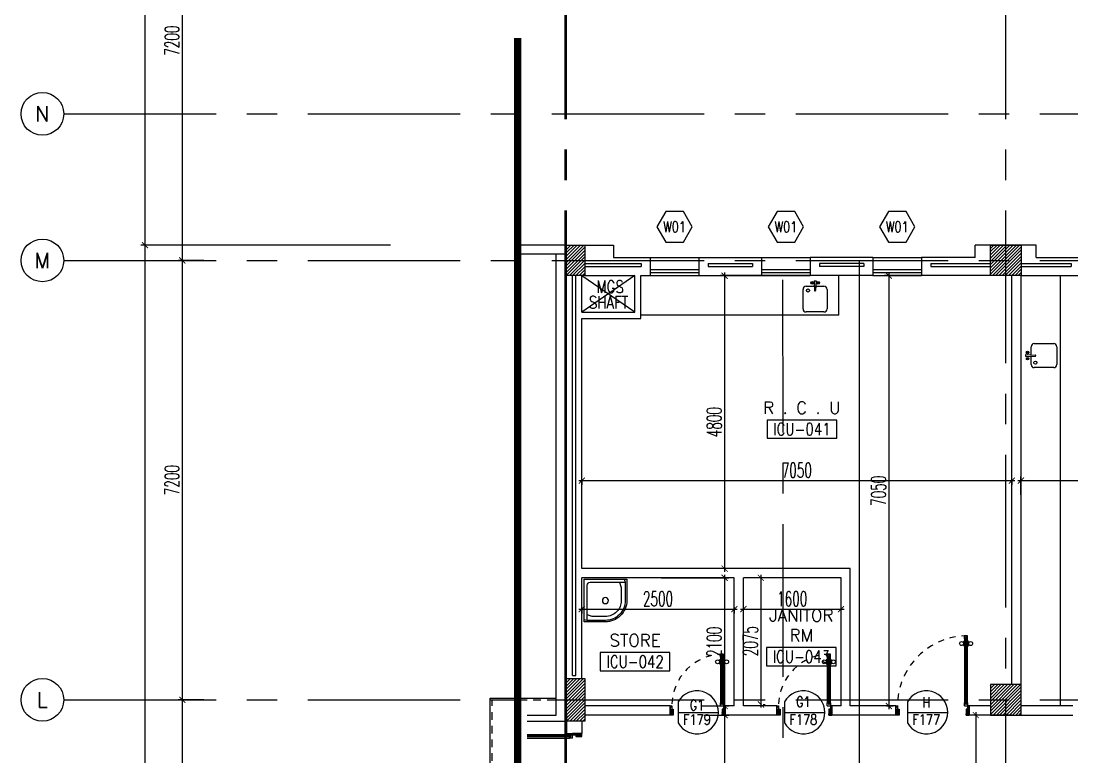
# Model space of a CAD drawing. Extents: x 276011.4 to 276105.3, y 57291.9 to 57371.4.
# Drawn here: x 276011.43 to 276028.66, y 57349.45 to 57361.5 of the extents above; entities that cross this region are included whole.
import ezdxf
from ezdxf.enums import TextEntityAlignment as Align

# ---------------------------------------------------------------- set-up
doc = ezdxf.new("R2010")
doc.units = 0
doc.header["$MEASUREMENT"] = 0
doc.header["$PDMODE"] = 34
for name, pattern in [('CENTER2', [1.125, 0.75, -0.125, 0.125, -0.125]), ('CENTERX2', [4, 2.5, -0.5, 0.5, -0.5]), ('HIDDEN', [0.375, 0.25, -0.125]), ('HIDDEN2', [0.1875, 0.125, -0.0625])]:
    doc.linetypes.add(name, pattern=pattern)
doc.layers.get('0').update_dxf_attribs({"linetype": 'CONTINUOUS'})
doc.layers.get('DEFPOINTS').update_dxf_attribs({"linetype": 'CONTINUOUS'})
for name, color, linetype in [('AX-CR', 2, 'CONTINUOUS'), ('AX-DIM', 4, 'CONTINUOUS'), ('AX-TXT', 2, 'CONTINUOUS'), ('AXES', 11, 'CENTERX2'), ('COL', 5, 'CONTINUOUS'), ('DIM', 4, 'CONTINUOUS'), ('DOOR', 7, 'CONTINUOUS'), ('DOOR-CR', 2, 'CONTINUOUS'), ('DOOR-NO', 3, 'CONTINUOUS'), ('Ele', 7, 'CONTINUOUS'), ('ELEV', 2, 'CONTINUOUS'), ('FIX', 3, 'CONTINUOUS'), ('HAT', 8, 'CONTINUOUS'), ('INSUL', 4, 'CONTINUOUS'), ('NON-MEDICAL', 5, 'CONTINUOUS'), ('RM-BOX', 4, 'CONTINUOUS'), ('RM-NAME', 2, 'CONTINUOUS'), ('RM-NO', 2, 'CONTINUOUS'), ('ROOF', 7, 'CONTINUOUS'), ('STR', 5, 'CONTINUOUS'), ('SUNI-FUR', 11, 'CONTINUOUS'), ('WALL', 2, 'CONTINUOUS'), ('WIN', 3, 'CONTINUOUS'), ('WIN-BOX', 4, 'CONTINUOUS'), ('WIN-NO', 5, 'CONTINUOUS')]:
    doc.layers.add(name, color=color, linetype=linetype)
doc.styles.add('ROMANS', font='ROMANS.shx', dxfattribs={"width": 0.6})
doc.dimstyles.new('STANDARD in', dxfattribs={"dimtxt": 0.24, "dimasz": 0.1, "dimexe": 0.07, "dimexo": 0.05, "dimgap": 0.05, "dimtad": 1, "dimdec": 0, "dimlfac": 1000, "dimzin": 0, "dimdsep": 46, "dimtxsty": 'ROMANS', "dimblk": 'ARCHTICK', "dimcen": 0.05, "dimdle": 0.05, "dimclrd": 4, "dimclre": 4, "dimclrt": 2, "dimadec": 0, "dimazin": 0, "dimtfac": 1, "dimtdec": 0, "dimtmove": 2, "dimatfit": 3, "dimfxl": 0, "dimtolj": 1, "dimtzin": 0, "dimarcsym": 0})

# ---------------------------------------------------------------- blocks, each defined once
blk = doc.blocks.new('_ARCHTICK')
at = {"color": 0, "linetype": 'ByBlock', "const_width": 0.15}
blk.add_lwpolyline([(-0.5, -0.5), (0.5, 0.5)], dxfattribs=at)
blk = doc.blocks.new('*D106')
at = {"layer": 'AX-DIM', "color": 4, "lineweight": -2, "ltscale": 0.3}
for p, q in [((276020.355, 57365.405), (276020.355, 57370.081)), ((276095.065, 57357.883), (276095.065, 57370.081)), ((276020.305, 57370.011), (276095.115, 57370.011))]:
    blk.add_line(p, q, dxfattribs=at)
at = {"layer": 'DEFPOINTS', "color": 0, "ltscale": 0.3}
for p in [(276095.065, 57370.011), (276020.355, 57365.355), (276095.065, 57357.833)]:
    blk.add_point(p, dxfattribs=at)
at = {"layer": 'AX-DIM', "color": 4, "lineweight": -2, "ltscale": 0.3, "xscale": 0.1, "yscale": 0.1, "zscale": 0.1, "rotation": 180}
blk.add_blockref('_ARCHTICK', (276020.355, 57370.011), dxfattribs=at)
at = {"layer": 'AX-DIM', "color": 4, "lineweight": -2, "ltscale": 0.3, "xscale": 0.1, "yscale": 0.1, "zscale": 0.1}
blk.add_blockref('_ARCHTICK', (276095.065, 57370.011), dxfattribs=at)
at = {"layer": 'AX-DIM', "color": 2, "ltscale": 0.3, "insert": (276057.71, 57370.181), "char_height": 0.24, "attachment_point": 5, "style": 'ROMANS'}
blk.add_mtext('\\A1;74710', dxfattribs=at)
blk = doc.blocks.new('AXL')
at = {"layer": 'AX-CR'}
blk.add_circle((-350, 0), 350, dxfattribs=at)
at = {"layer": 'AX-TXT', "style": 'ROMANS'}
blk.add_attdef('AX', text='', height=250, dxfattribs=at).set_placement((-350, 0), align=Align.MIDDLE)
blk = doc.blocks.new('*X79')
at = {"color": 0}
for p, q in [((73379, 169899), (73870, 170390)), ((73379, 169952), (73817, 170390)), ((73379, 170005), (73764, 170390)), ((73379, 170058), (73711, 170390)), ((73379, 170111), (73658, 170390)), ((73379, 170164), (73604, 170390)), ((73379, 170217), (73551, 170390)), ((73379, 170271), (73498, 170390)), ((73379, 170324), (73445, 170390)), ((73379, 170377), (73392, 170390)), ((73423, 169890), (73879, 170346)), ((73476, 169890), (73879, 170293)), ((73529, 169890), (73879, 170240)), ((73582, 169890), (73879, 170187)), ((73635, 169890), (73879, 170134)), ((73688, 169890), (73879, 170081)), ((73741, 169890), (73879, 170028)), ((73794, 169890), (73879, 169975)), ((73847, 169890), (73879, 169922))]:
    blk.add_line(p, q, dxfattribs=at)
blk = doc.blocks.new('*X78')
at = {"color": 0}
for p, q in [((73379, 177112), (73857, 177590)), ((73379, 177165), (73804, 177590)), ((73379, 177218), (73751, 177590)), ((73379, 177271), (73698, 177590)), ((73379, 177324), (73645, 177590)), ((73379, 177377), (73592, 177590)), ((73379, 177430), (73539, 177590)), ((73379, 177483), (73486, 177590)), ((73379, 177536), (73433, 177590)), ((73410, 177090), (73879, 177559)), ((73463, 177090), (73879, 177506)), ((73516, 177090), (73879, 177453)), ((73569, 177090), (73879, 177400)), ((73622, 177090), (73879, 177347)), ((73675, 177090), (73879, 177294)), ((73728, 177090), (73879, 177241)), ((73781, 177090), (73879, 177188)), ((73834, 177090), (73879, 177134))]:
    blk.add_line(p, q, dxfattribs=at)
blk = doc.blocks.new('*D126')
at = {"layer": 'AX-DIM', "color": 4, "lineweight": -2, "ltscale": 0.3}
for p, q in [((276017.488, 57357.833), (276013.396, 57357.833)), ((276013.466, 57298.463), (276013.466, 57357.883)), ((276018.167, 57298.513), (276013.396, 57298.513))]:
    blk.add_line(p, q, dxfattribs=at)
at = {"layer": 'DEFPOINTS', "color": 0, "ltscale": 0.3}
for p in [(276013.466, 57357.833), (276017.538, 57357.833), (276018.217, 57298.513)]:
    blk.add_point(p, dxfattribs=at)
at = {"layer": 'AX-DIM', "color": 4, "lineweight": -2, "ltscale": 0.3, "xscale": 0.1, "yscale": 0.1, "zscale": 0.1}
for p, rotation in [((276013.466, 57357.833), 90), ((276013.466, 57298.513), 270)]:
    blk.add_blockref('_ARCHTICK', p, dxfattribs=dict(at, rotation=rotation))
at = {"layer": 'AX-DIM', "color": 2, "ltscale": 0.3, "insert": (276013.296, 57328.173), "char_height": 0.24, "attachment_point": 5, "rotation": 90, "style": 'ROMANS'}
blk.add_mtext('\\A1;59320', dxfattribs=at)
blk = doc.blocks.new('*D124')
at = {"layer": 'AX-DIM', "color": 4, "lineweight": -2, "ltscale": 0.3}
for p, q in [((276014.428, 57364.783), (276014.008, 57364.783)), ((276014.078, 57357.533), (276014.078, 57364.833)), ((276014.428, 57357.583), (276014.008, 57357.583))]:
    blk.add_line(p, q, dxfattribs=at)
at = {"layer": 'DEFPOINTS', "color": 0, "ltscale": 0.3}
for p in [(276014.078, 57364.783), (276014.478, 57364.783), (276014.478, 57357.583)]:
    blk.add_point(p, dxfattribs=at)
at = {"layer": 'AX-DIM', "color": 4, "lineweight": -2, "ltscale": 0.3, "xscale": 0.1, "yscale": 0.1, "zscale": 0.1}
for p, rotation in [((276014.078, 57364.783), 90), ((276014.078, 57357.583), 270)]:
    blk.add_blockref('_ARCHTICK', p, dxfattribs=dict(at, rotation=rotation))
at = {"layer": 'AX-DIM', "color": 2, "ltscale": 0.3, "insert": (276013.908, 57361.183), "char_height": 0.24, "attachment_point": 5, "rotation": 90, "style": 'ROMANS'}
blk.add_mtext('\\A1;7200', dxfattribs=at)
blk = doc.blocks.new('*D123')
at = {"layer": 'AX-DIM', "color": 4, "lineweight": -2, "ltscale": 0.3}
for p, q in [((276014.428, 57357.583), (276014.008, 57357.583)), ((276014.078, 57350.333), (276014.078, 57357.633)), ((276014.428, 57350.383), (276014.008, 57350.383))]:
    blk.add_line(p, q, dxfattribs=at)
at = {"layer": 'DEFPOINTS', "color": 0, "ltscale": 0.3}
for p in [(276014.078, 57357.583), (276014.478, 57357.583), (276014.478, 57350.383)]:
    blk.add_point(p, dxfattribs=at)
at = {"layer": 'AX-DIM', "color": 4, "lineweight": -2, "ltscale": 0.3, "xscale": 0.1, "yscale": 0.1, "zscale": 0.1}
for p, rotation in [((276014.078, 57357.583), 90), ((276014.078, 57350.383), 270)]:
    blk.add_blockref('_ARCHTICK', p, dxfattribs=dict(at, rotation=rotation))
at = {"layer": 'AX-DIM', "color": 2, "ltscale": 0.3, "insert": (276013.908, 57353.983), "char_height": 0.24, "attachment_point": 5, "rotation": 90, "style": 'ROMANS'}
blk.add_mtext('\\A1;7200', dxfattribs=at)
blk = doc.blocks.new('*D122')
at = {"layer": 'AX-DIM', "color": 4, "lineweight": -2, "ltscale": 0.3}
for p, q in [((276014.078, 57343.133), (276014.078, 57350.433)), ((276014.428, 57350.383), (276014.008, 57350.383)), ((276014.428, 57343.183), (276014.008, 57343.183))]:
    blk.add_line(p, q, dxfattribs=at)
at = {"layer": 'DEFPOINTS', "color": 0, "ltscale": 0.3}
for p in [(276014.078, 57350.383), (276014.478, 57350.383), (276014.478, 57343.183)]:
    blk.add_point(p, dxfattribs=at)
at = {"layer": 'AX-DIM', "color": 4, "lineweight": -2, "ltscale": 0.3, "xscale": 0.1, "yscale": 0.1, "zscale": 0.1}
for p, rotation in [((276014.078, 57350.383), 90), ((276014.078, 57343.183), 270)]:
    blk.add_blockref('_ARCHTICK', p, dxfattribs=dict(at, rotation=rotation))
at = {"layer": 'AX-DIM', "color": 2, "ltscale": 0.3, "insert": (276013.908, 57346.783), "char_height": 0.24, "attachment_point": 5, "rotation": 90, "style": 'ROMANS'}
blk.add_mtext('\\A1;7200', dxfattribs=at)
blk = doc.blocks.new('COL50')
at = {"layer": 'COL'}
blk.add_lwpolyline([(-250, 250), (-250, -250), (250, -250), (250, 250)], close=True, dxfattribs=at)
blk = doc.blocks.new('*D107')
at = {"layer": 'AX-DIM', "color": 4, "lineweight": -2, "ltscale": 0.3}
for p, q in [((276018.488, 57367.858), (276013.396, 57367.858)), ((276013.466, 57357.783), (276013.466, 57367.908)), ((276014.116, 57357.833), (276013.396, 57357.833))]:
    blk.add_line(p, q, dxfattribs=at)
at = {"layer": 'DEFPOINTS', "color": 0, "ltscale": 0.3}
for p in [(276013.466, 57367.858), (276018.538, 57367.858), (276014.166, 57357.833)]:
    blk.add_point(p, dxfattribs=at)
at = {"layer": 'AX-DIM', "color": 4, "lineweight": -2, "ltscale": 0.3, "xscale": 0.1, "yscale": 0.1, "zscale": 0.1}
for p, rotation in [((276013.466, 57367.858), 90), ((276013.466, 57357.833), 270)]:
    blk.add_blockref('_ARCHTICK', p, dxfattribs=dict(at, rotation=rotation))
at = {"layer": 'AX-DIM', "color": 2, "ltscale": 0.3, "insert": (276013.296, 57362.845), "char_height": 0.24, "attachment_point": 5, "rotation": 90, "style": 'ROMANS'}
blk.add_mtext('\\A1;10025', dxfattribs=at)
blk = doc.blocks.new('WW1')
at = {"layer": 'WIN-BOX'}
blk.add_lwpolyline([(144, -250), (289, 0), (144, 250), (-144, 250), (-289, 0), (-144, -250)], close=True, dxfattribs=at)
at = {"layer": 'WIN-NO', "style": 'ROMANS', "width": 0.8}
blk.add_attdef('W00', text='', height=170, dxfattribs=at).set_placement((0, 0), align=Align.MIDDLE)
blk = doc.blocks.new('RM1')
at = {"layer": 'RM-BOX'}
blk.add_lwpolyline([(570, -200), (-570, -200), (-570, -500), (570, -500)], close=True, dxfattribs=at)
at = {"layer": 'RM-NAME', "style": 'ROMANS'}
for tag, p in [('ROOMNAME1', (0, 324)), ('ROOMNAME2', (0, 0))]:
    blk.add_attdef(tag, text='', height=200, dxfattribs=at).set_placement(p, align=Align.MIDDLE)
at = {"layer": 'RM-NO', "style": 'ROMANS', "width": 0.8}
blk.add_attdef('ROOMNO', text='', height=200, dxfattribs=at).set_placement((0, -350), align=Align.MIDDLE)
blk = doc.blocks.new('DOOR90')
at = {"layer": 'DOOR', "color": 0, "linetype": 'ByBlock'}
for p, q in [((-150, 0), (-150, -25)), ((-150, 0), (0, 0)), ((0, -50), (0, 0)), ((-1000, -25), (-1000, -75)), ((-1000, -75), (-1000, -25)), ((-950, -25), (-1000, -25)), ((-950, -75), (-1000, -75)), ((-970, -42), (-970, -58)), ((-950, -42), (-970, -42)), ((-950, -58), (-970, -58)), ((-950, -25), (-950, -42)), ((-950, -58), (-950, -75)), ((-918, -25), (-918, -18)), ((-828, -18), (-918, -18)), ((-918, -75), (-918, -82)), ((-828, -82), (-918, -82)), ((-905, -18), (-905, -9)), ((-905, -9), (-840, -9)), ((-905, -18), (-840, -18)), ((-905, -82), (-905, -91)), ((-905, -82), (-840, -82)), ((-905, -91), (-840, -91)), ((-840, -18), (-840, -9)), ((-840, -82), (-840, -91)), ((-828, -25), (-828, -18)), ((-828, -75), (-828, -82)), ((-200, -42), (-200, -25)), ((-200, -25), (-150, -25)), ((-180, -42), (-200, -42)), ((-200, -75), (-200, -58)), ((-200, -58), (-180, -58)), ((-150, -75), (-200, -75)), ((-180, -58), (-180, -42)), ((-150, -75), (-150, -25)), ((-150, -25), (-100, -25)), ((-100, -25), (-100, -50)), ((-100, -50), (0, -50)), ((-100, -850), (0, -850)), ((-100, -875), (-100, -850)), ((0, -850), (0, -900)), ((-150, -900), (-150, -875)), ((-150, -875), (-100, -875)), ((0, -900), (-150, -900)), ((-150, -900), (0, -900))]:
    blk.add_line(p, q, dxfattribs=at)
at = {"layer": 'DOOR', "color": 9, "linetype": 'ByBlock'}
for p, q in [((0, -50), (-114, 0)), ((0, -50), (-40, 0)), ((0, -50), (-100, -37)), ((0, -850), (-114, -900)), ((0, -850), (-100, -863)), ((0, -850), (-40, -900))]:
    blk.add_line(p, q, dxfattribs=at)
at = {"layer": 'DOOR', "linetype": 'ByBlock'}
for p, q in [((-200, -25), (-950, -25)), ((-200, -42), (-950, -42)), ((-200, -58), (-950, -58)), ((-950, -75), (-200, -75))]:
    blk.add_line(p, q, dxfattribs=at)
at = {"layer": 'DOOR', "color": 0, "linetype": 'ByBlock'}
for centre in [(-873, 24), (-873, -124)]:
    blk.add_circle(centre, 32.4, dxfattribs=at)
at = {"layer": 'DOOR', "color": 9, "linetype": 'ByBlock'}
for centre, radius, start, end in [((0, -50), 154, 161.1053, 166.2858), ((0, -50), 134, 158.1598, 169.28), ((0, -50), 94.4, 148.0182, 180), ((0, -50), 74.4, 137.7764, 180), ((0, -50), 114, 154.0838, 167.3774), ((0, -50), 54.4, 113.2074, 180), ((0, -50), 34.4, 90, 180), ((0, -50), 14.4, 90, 180), ((0, -850), 94.4, 180, 211.9818), ((0, -850), 74.4, 180, 222.2236), ((0, -850), 54.4, 180, 246.7926), ((0, -850), 34.4, 180, 270), ((0, -850), 14.4, 180, 270), ((0, -850), 154, 193.7142, 198.8947), ((0, -850), 134, 190.72, 201.8402)]:
    blk.add_arc(centre, radius, start, end, dxfattribs=at)
at = {"layer": 'DOOR', "linetype": 'HIDDEN', "ltscale": 0.5}
blk.add_arc((-150, -25), 850, 180, 270, dxfattribs=at)
blk = doc.blocks.new('DD1')
at = {"layer": 'DOOR-CR'}
blk.add_line((-308, 0), (353, 0), dxfattribs=at)
blk.add_lwpolyline([(-308, -173, 3.820224), (-308, 173)], format="xyb", close=True, dxfattribs=at)
at = {"layer": 'DOOR-NO', "color": 255, "style": 'ROMANS', "width": 0.8}
for tag, p in [('G', (0, 184)), ('000', (0, -141))]:
    blk.add_attdef(tag, text='', height=204, dxfattribs=at).set_placement(p, align=Align.MIDDLE)
blk = doc.blocks.new('C11')
at = {"layer": 'HAT'}
h = blk.add_hatch(dxfattribs=at)
h.set_pattern_fill('ANSI31', color=256, scale=300, style=0)
h.set_pattern_definition([(45, (-248556.182, -75061.005), (-26.5165043, 26.5165043), [])])
h.paths.add_polyline_path([(300, 700), (0, 700), (0, 350), (300, 350)])
h.paths.add_polyline_path([(300, 350), (0, 350), (0, 0), (300, 0)])
at = {"layer": 'COL'}
blk.add_lwpolyline([(300, 700), (300, 0), (0, 0), (0, 700)], close=True, dxfattribs=at)
blk = doc.blocks.new('C-300')
at = {"layer": 'HAT', "linetype": 'ByBlock', "ltscale": 0.3}
h = blk.add_hatch(dxfattribs=at)
h.set_pattern_fill('ANSI31', color=8, scale=300, style=0)
h.set_pattern_definition([(45, (-258496.182, -82361.005), (-26.5165043, 26.5165043), [])])
h.paths.add_polyline_path([(300, 500), (0, 500), (0, 250), (300, 250)])
h.paths.add_polyline_path([(300, 250), (0, 250), (0, 0), (300, 0)])
at = {"layer": 'COL'}
blk.add_lwpolyline([(0, 500), (300, 500), (300, 0), (0, 0)], close=True, dxfattribs=at)
blk = doc.blocks.new('*D559')
at = {"layer": 'DEFPOINTS', "color": 0, "linetype": 'ByBlock', "ltscale": 0.3}
for p in [(276024.913, 57357.333), (276022.967, 57352.533), (276024.245, 57352.533)]:
    blk.add_point(p, dxfattribs=at)
at = {"layer": 'DIM', "color": 4, "linetype": 'ByBlock', "lineweight": -2, "ltscale": 0.3}
for p, q in [((276024.863, 57357.333), (276022.897, 57357.333)), ((276022.967, 57357.383), (276022.967, 57352.483)), ((276024.195, 57352.533), (276022.897, 57352.533))]:
    blk.add_line(p, q, dxfattribs=at)
at = {"layer": 'DIM', "color": 4, "linetype": 'ByBlock', "lineweight": -2, "ltscale": 0.3, "xscale": 0.1, "yscale": 0.1, "zscale": 0.1}
for p, rotation in [((276022.967, 57357.333), 90), ((276022.967, 57352.533), 270)]:
    blk.add_blockref('_ARCHTICK', p, dxfattribs=dict(at, rotation=rotation))
at = {"layer": 'DIM', "color": 2, "linetype": 'ByBlock', "ltscale": 0.3, "insert": (276022.797, 57354.933), "char_height": 0.24, "attachment_point": 5, "rotation": 90, "style": 'ROMANS'}
blk.add_mtext('\\A1;4800', dxfattribs=at)
blk = doc.blocks.new('*D558')
at = {"layer": 'DEFPOINTS', "color": 0, "linetype": 'ByBlock', "ltscale": 0.3}
for p in [(276020.625, 57354.033), (276027.675, 57354.033), (276027.675, 57353.975)]:
    blk.add_point(p, dxfattribs=at)
at = {"layer": 'DIM', "color": 4, "linetype": 'ByBlock', "lineweight": -2, "ltscale": 0.3}
for p, q in [((276020.575, 57353.975), (276027.725, 57353.975)), ((276020.625, 57353.983), (276020.625, 57353.905)), ((276027.675, 57353.983), (276027.675, 57353.905))]:
    blk.add_line(p, q, dxfattribs=at)
at = {"layer": 'DIM', "color": 4, "linetype": 'ByBlock', "lineweight": -2, "ltscale": 0.3, "xscale": 0.1, "yscale": 0.1, "zscale": 0.1, "rotation": 180}
blk.add_blockref('_ARCHTICK', (276020.625, 57353.975), dxfattribs=at)
at = {"layer": 'DIM', "color": 4, "linetype": 'ByBlock', "lineweight": -2, "ltscale": 0.3, "xscale": 0.1, "yscale": 0.1, "zscale": 0.1}
blk.add_blockref('_ARCHTICK', (276027.675, 57353.975), dxfattribs=at)
at = {"layer": 'DIM', "color": 2, "linetype": 'ByBlock', "ltscale": 0.3, "insert": (276024.15, 57354.145), "char_height": 0.24, "attachment_point": 5, "style": 'ROMANS'}
blk.add_mtext('\\A1;7050', dxfattribs=at)
blk = doc.blocks.new('*D557')
at = {"layer": 'DEFPOINTS', "color": 0, "linetype": 'ByBlock', "ltscale": 0.3}
for p in [(276026.7, 57357.333), (276025.573, 57350.283), (276025.66, 57350.283)]:
    blk.add_point(p, dxfattribs=at)
at = {"layer": 'DIM', "color": 4, "linetype": 'ByBlock', "lineweight": -2, "ltscale": 0.3}
for p, q in [((276026.65, 57357.333), (276025.59, 57357.333)), ((276025.66, 57357.383), (276025.66, 57350.233)), ((276025.623, 57350.283), (276025.73, 57350.283))]:
    blk.add_line(p, q, dxfattribs=at)
at = {"layer": 'DIM', "color": 4, "linetype": 'ByBlock', "lineweight": -2, "ltscale": 0.3, "xscale": 0.1, "yscale": 0.1, "zscale": 0.1}
for p, rotation in [((276025.66, 57357.333), 90), ((276025.66, 57350.283), 270)]:
    blk.add_blockref('_ARCHTICK', p, dxfattribs=dict(at, rotation=rotation))
at = {"layer": 'DIM', "color": 2, "linetype": 'ByBlock', "ltscale": 0.3, "insert": (276025.49, 57353.808), "char_height": 0.24, "attachment_point": 5, "rotation": 90, "style": 'ROMANS'}
blk.add_mtext('\\A1;7050', dxfattribs=at)
blk = doc.blocks.new('*D556')
at = {"layer": 'DEFPOINTS', "color": 0, "linetype": 'ByBlock', "ltscale": 0.3}
for p in [(276021.875, 57352.383), (276022.546, 57350.283), (276022.967, 57350.283)]:
    blk.add_point(p, dxfattribs=at)
at = {"layer": 'DIM', "color": 4, "linetype": 'ByBlock', "lineweight": -2, "ltscale": 0.3}
for p, q in [((276021.925, 57352.383), (276023.037, 57352.383)), ((276022.967, 57352.433), (276022.967, 57350.233)), ((276022.596, 57350.283), (276023.037, 57350.283))]:
    blk.add_line(p, q, dxfattribs=at)
at = {"layer": 'DIM', "color": 4, "linetype": 'ByBlock', "lineweight": -2, "ltscale": 0.3, "xscale": 0.1, "yscale": 0.1, "zscale": 0.1}
for p, rotation in [((276022.967, 57352.383), 90), ((276022.967, 57350.283), 270)]:
    blk.add_blockref('_ARCHTICK', p, dxfattribs=dict(at, rotation=rotation))
at = {"layer": 'DIM', "color": 2, "linetype": 'ByBlock', "ltscale": 0.3, "insert": (276022.797, 57351.333), "char_height": 0.24, "attachment_point": 5, "rotation": 90, "style": 'ROMANS'}
blk.add_mtext('\\A1;2100', dxfattribs=at)
blk = doc.blocks.new('*D555')
at = {"layer": 'DEFPOINTS', "color": 0, "linetype": 'ByBlock', "ltscale": 0.3}
for p in [(276024.732, 57352.383), (276023.55, 57350.308), (276023.56, 57350.308)]:
    blk.add_point(p, dxfattribs=at)
at = {"layer": 'DIM', "color": 4, "linetype": 'ByBlock', "lineweight": -2, "ltscale": 0.3}
for p, q in [((276024.682, 57352.383), (276023.49, 57352.383)), ((276023.56, 57352.433), (276023.56, 57350.258)), ((276023.6, 57350.308), (276023.63, 57350.308))]:
    blk.add_line(p, q, dxfattribs=at)
at = {"layer": 'DIM', "color": 4, "linetype": 'ByBlock', "lineweight": -2, "ltscale": 0.3, "xscale": 0.1, "yscale": 0.1, "zscale": 0.1}
for p, rotation in [((276023.56, 57352.383), 90), ((276023.56, 57350.308), 270)]:
    blk.add_blockref('_ARCHTICK', p, dxfattribs=dict(at, rotation=rotation))
at = {"layer": 'DIM', "color": 2, "linetype": 'ByBlock', "ltscale": 0.3, "insert": (276023.39, 57351.345), "char_height": 0.24, "attachment_point": 5, "rotation": 90, "style": 'ROMANS'}
blk.add_mtext('\\A1;2075', dxfattribs=at)
blk = doc.blocks.new('*D554')
at = {"layer": 'DEFPOINTS', "color": 0, "linetype": 'ByBlock', "ltscale": 0.3}
for p in [(276020.625, 57351.946), (276023.125, 57351.946), (276023.125, 57351.869)]:
    blk.add_point(p, dxfattribs=at)
at = {"layer": 'DIM', "color": 4, "linetype": 'ByBlock', "lineweight": -2, "ltscale": 0.3}
for p, q in [((276020.575, 57351.869), (276023.175, 57351.869)), ((276020.625, 57351.896), (276020.625, 57351.799)), ((276023.125, 57351.896), (276023.125, 57351.799))]:
    blk.add_line(p, q, dxfattribs=at)
at = {"layer": 'DIM', "color": 4, "linetype": 'ByBlock', "lineweight": -2, "ltscale": 0.3, "xscale": 0.1, "yscale": 0.1, "zscale": 0.1, "rotation": 180}
blk.add_blockref('_ARCHTICK', (276020.625, 57351.869), dxfattribs=at)
at = {"layer": 'DIM', "color": 4, "linetype": 'ByBlock', "lineweight": -2, "ltscale": 0.3, "xscale": 0.1, "yscale": 0.1, "zscale": 0.1}
blk.add_blockref('_ARCHTICK', (276023.125, 57351.869), dxfattribs=at)
at = {"layer": 'DIM', "color": 2, "linetype": 'ByBlock', "ltscale": 0.3, "insert": (276021.875, 57352.039), "char_height": 0.24, "attachment_point": 5, "style": 'ROMANS'}
blk.add_mtext('\\A1;2500', dxfattribs=at)
blk = doc.blocks.new('*D553')
at = {"layer": 'DEFPOINTS', "color": 0, "linetype": 'ByBlock', "ltscale": 0.3}
for p in [(276024.875, 57351.869), (276023.275, 57351.116), (276024.875, 57351.116)]:
    blk.add_point(p, dxfattribs=at)
at = {"layer": 'DIM', "color": 4, "linetype": 'ByBlock', "lineweight": -2, "ltscale": 0.3}
for p, q in [((276023.225, 57351.869), (276024.925, 57351.869)), ((276023.275, 57351.166), (276023.275, 57351.939)), ((276024.875, 57351.166), (276024.875, 57351.939))]:
    blk.add_line(p, q, dxfattribs=at)
at = {"layer": 'DIM', "color": 4, "linetype": 'ByBlock', "lineweight": -2, "ltscale": 0.3, "xscale": 0.1, "yscale": 0.1, "zscale": 0.1, "rotation": 180}
blk.add_blockref('_ARCHTICK', (276023.275, 57351.869), dxfattribs=at)
at = {"layer": 'DIM', "color": 4, "linetype": 'ByBlock', "lineweight": -2, "ltscale": 0.3, "xscale": 0.1, "yscale": 0.1, "zscale": 0.1}
blk.add_blockref('_ARCHTICK', (276024.875, 57351.869), dxfattribs=at)
at = {"layer": 'DIM', "color": 2, "linetype": 'ByBlock', "ltscale": 0.3, "insert": (276024.075, 57352.039), "char_height": 0.24, "attachment_point": 5, "style": 'ROMANS'}
blk.add_mtext('\\A1;1600', dxfattribs=at)
blk = doc.blocks.new('*D552')
at = {"layer": 'DEFPOINTS', "color": 0, "linetype": 'ByBlock', "ltscale": 0.3}
for p in [(276022.577, 57350.133), (276022.373, 57347.733), (276022.967, 57347.733)]:
    blk.add_point(p, dxfattribs=at)
at = {"layer": 'WALL', "color": 4, "linetype": 'ByBlock', "lineweight": -2, "ltscale": 0.3}
for p, q in [((276022.627, 57350.133), (276023.037, 57350.133)), ((276022.967, 57350.183), (276022.967, 57347.683)), ((276022.423, 57347.733), (276023.037, 57347.733))]:
    blk.add_line(p, q, dxfattribs=at)
at = {"layer": 'WALL', "color": 4, "linetype": 'ByBlock', "lineweight": -2, "ltscale": 0.3, "xscale": 0.1, "yscale": 0.1, "zscale": 0.1}
for p, rotation in [((276022.967, 57350.133), 90), ((276022.967, 57347.733), 270)]:
    blk.add_blockref('_ARCHTICK', p, dxfattribs=dict(at, rotation=rotation))
at = {"layer": 'WALL', "color": 2, "linetype": 'ByBlock', "ltscale": 0.3, "insert": (276022.797, 57348.933), "char_height": 0.24, "attachment_point": 5, "rotation": 90, "style": 'ROMANS'}
blk.add_mtext('\\A1;2400', dxfattribs=at)
blk = doc.blocks.new('*D551')
at = {"layer": 'DEFPOINTS', "color": 0, "linetype": 'ByBlock', "ltscale": 0.3}
for p in [(276042.95, 57353.975), (276027.825, 57353.691), (276042.95, 57353.691)]:
    blk.add_point(p, dxfattribs=at)
at = {"layer": 'WALL', "color": 4, "linetype": 'ByBlock', "lineweight": -2, "ltscale": 0.3}
for p, q in [((276027.825, 57353.741), (276027.825, 57354.045)), ((276042.95, 57353.741), (276042.95, 57354.045)), ((276027.775, 57353.975), (276043, 57353.975))]:
    blk.add_line(p, q, dxfattribs=at)
at = {"layer": 'WALL', "color": 4, "linetype": 'ByBlock', "lineweight": -2, "ltscale": 0.3, "xscale": 0.1, "yscale": 0.1, "zscale": 0.1, "rotation": 180}
blk.add_blockref('_ARCHTICK', (276027.825, 57353.975), dxfattribs=at)
at = {"layer": 'WALL', "color": 4, "linetype": 'ByBlock', "lineweight": -2, "ltscale": 0.3, "xscale": 0.1, "yscale": 0.1, "zscale": 0.1}
blk.add_blockref('_ARCHTICK', (276042.95, 57353.975), dxfattribs=at)
at = {"layer": 'WALL', "color": 2, "linetype": 'ByBlock', "ltscale": 0.3, "insert": (276035.388, 57354.145), "char_height": 0.24, "attachment_point": 5, "style": 'ROMANS'}
blk.add_mtext('\\A1;15125', dxfattribs=at)
blk = doc.blocks.new('DOOR100')
at = {"layer": 'DOOR', "color": 0, "linetype": 'ByBlock'}
for p, q in [((-75, 1218), (-82, 1218)), ((-82, 1128), (-82, 1218)), ((-25, 1300), (-75, 1300)), ((-75, 1300), (-25, 1300)), ((-75, 1250), (-75, 1300)), ((-58, 1250), (-75, 1250)), ((-42, 1270), (-58, 1270)), ((-58, 1250), (-58, 1270)), ((-42, 1250), (-42, 1270)), ((-25, 1250), (-42, 1250)), ((-25, 1250), (-25, 1300)), ((-25, 1218), (-18, 1218)), ((-18, 1128), (-18, 1218)), ((-82, 1205), (-91, 1205)), ((-91, 1205), (-91, 1140)), ((-82, 1140), (-91, 1140)), ((-82, 1205), (-82, 1140)), ((-75, 1128), (-82, 1128)), ((-25, 1128), (-18, 1128)), ((-18, 1205), (-9, 1205)), ((-18, 1205), (-18, 1140)), ((-18, 1140), (-9, 1140)), ((-9, 1205), (-9, 1140)), ((-75, 200), (-58, 200)), ((-75, 150), (-75, 200)), ((-58, 200), (-58, 180)), ((-58, 180), (-42, 180)), ((-42, 200), (-25, 200)), ((-42, 180), (-42, 200)), ((-25, 200), (-25, 150)), ((-1200, 0), (-1200, 150)), ((-1200, 150), (-1175, 150)), ((-1200, 150), (-1200, 0)), ((-1150, 0), (-1200, 0)), ((-1175, 150), (-1175, 100)), ((-1175, 100), (-1150, 100)), ((-1150, 100), (-1150, 0)), ((-75, 150), (-25, 150)), ((-50, 100), (-50, 0)), ((-25, 100), (-50, 100)), ((-50, 0), (0, 0)), ((0, 150), (-25, 150)), ((-25, 150), (-25, 100)), ((0, 150), (0, 0))]:
    blk.add_line(p, q, dxfattribs=at)
at = {"layer": 'DOOR', "linetype": 'ByBlock'}
for p, q in [((-75, 1250), (-75, 200)), ((-58, 200), (-58, 1250)), ((-42, 200), (-42, 1250)), ((-25, 200), (-25, 1250)), ((0, 0), (0, 150))]:
    blk.add_line(p, q, dxfattribs=at)
at = {"layer": 'DOOR', "color": 9, "linetype": 'ByBlock'}
for p, q in [((-1150, 0), (-1200, 114)), ((-1150, 0), (-1200, 40)), ((-1150, 0), (-1163, 100)), ((-50, 0), (0, 114)), ((-50, 0), (-37, 100)), ((-50, 0), (0, 40))]:
    blk.add_line(p, q, dxfattribs=at)
at = {"layer": 'DOOR', "color": 0, "linetype": 'ByBlock'}
for centre in [(-124, 1173), (24, 1173)]:
    blk.add_circle(centre, 32.4, dxfattribs=at)
at = {"layer": 'DOOR', "linetype": 'HIDDEN', "ltscale": 0.5}
blk.add_arc((-25, 150), 1150, 90, 180.0001, dxfattribs=at)
at = {"layer": 'DOOR', "color": 9, "linetype": 'ByBlock'}
for centre, radius, start, end in [((-1150, 0), 154, 103.7142, 108.8947), ((-1150, 0), 134, 100.72, 111.8402), ((-1150, 0), 94.4, 90, 121.9818), ((-1150, 0), 74.4, 90, 132.2236), ((-1150, 0), 54.4, 90, 156.7926), ((-1150, 0), 34.4, 90, 180), ((-1150, 0), 14.4, 90, 180), ((-50, 0), 94.4, 58.0182, 90), ((-50, 0), 74.4, 47.7764, 90), ((-50, 0), 54.4, 23.2074, 90), ((-50, 0), 34.4, 0, 90), ((-50, 0), 14.4, 0, 90), ((-50, 0), 134, 68.1598, 79.28), ((-50, 0), 114, 64.0838, 77.3774), ((-50, 0), 154, 71.1053, 76.2858)]:
    blk.add_arc(centre, radius, start, end, dxfattribs=at)
blk = doc.blocks.new('JAN-001')
for p, q in [((730, -30), (30, -30)), ((30, -30), (30, -730)), ((80, -130), (80, -705)), ((705, -80), (130, -80)), ((610, -80), (635, -152)), ((688, -30), (704, -76)), ((705, -380), (705, -84)), ((730, -380), (730, -30)), ((640, -380), (640, -184)), ((30, -688), (76, -704)), ((80, -610), (152, -635)), ((184, -640), (380, -640)), ((30, -730), (380, -730)), ((84, -705), (380, -705))]:
    blk.add_line(p, q)
blk.add_circle((380, -380), 50)
for centre, radius, start, end in [((130, -130), 50, 90, 180), ((540, -184), 100, 0, 19.0039), ((680, -84), 25, 0, 19.0039), ((380, -380), 350, 270, 0), ((380, -380), 325, 270, 0), ((380, -380), 260, 270, 0), ((184, -540), 100, 250.9961, 270), ((84, -680), 25, 250.9961, 270)]:
    blk.add_arc(centre, radius, start, end)
blk = doc.blocks.new('A$C2A864A15')
at = {"layer": 'FIX', "rotation": 270}
blk.add_blockref('JAN-001', (730, 730), dxfattribs=at)
blk = doc.blocks.new('*D651')
at = {"layer": 'DEFPOINTS', "color": 0, "linetype": 'ByBlock', "ltscale": 0.3}
for p in [(276027.723, 57350.133), (276027.084, 57346.42), (276027.116, 57346.42)]:
    blk.add_point(p, dxfattribs=at)
at = {"layer": 'DIM', "color": 4, "linetype": 'ByBlock', "lineweight": -2, "ltscale": 0.3}
for p, q in [((276027.673, 57350.133), (276027.014, 57350.133)), ((276027.084, 57350.183), (276027.084, 57346.37)), ((276027.066, 57346.42), (276027.014, 57346.42))]:
    blk.add_line(p, q, dxfattribs=at)
at = {"layer": 'DIM', "color": 4, "linetype": 'ByBlock', "lineweight": -2, "ltscale": 0.3, "xscale": 0.1, "yscale": 0.1, "zscale": 0.1}
for p, rotation in [((276027.084, 57350.133), 90), ((276027.084, 57346.42), 270)]:
    blk.add_blockref('_ARCHTICK', p, dxfattribs=dict(at, rotation=rotation))
at = {"layer": 'DIM', "color": 2, "linetype": 'ByBlock', "ltscale": 0.3, "insert": (276026.881, 57349.089), "char_height": 0.24, "attachment_point": 5, "rotation": 90, "style": 'ROMANS'}
blk.add_mtext('\\A1;3713', dxfattribs=at)

msp = doc.modelspace()

# ---------------------------------------------------------------- linework, layer by layer
at = {"layer": 'AXES'}
for p, q in [((276027.5755, 57291.8986), (276027.5755, 57370.7113)), ((276020.3555, 57291.8986), (276020.3555, 57370.3613)), ((276020.3755, 57291.8986), (276020.3755, 57370.3613)), ((276012.1331, 57359.9829), (276036.5755, 57359.9829)), ((276012.1331, 57357.5829), (276036.5755, 57357.5829)), ((276023.9755, 57298.7629), (276023.9217, 57357.5829)), ((276012.1331, 57350.3829), (276036.5755, 57350.3829))]:
    msp.add_line(p, q, dxfattribs=at)
at = {"layer": 'COL'}
msp.add_lwpolyline([(276027.3255, 57357.3329), (276027.3255, 57357.8329), (276027.8255, 57357.8329), (276027.8255, 57357.3329)], close=True, dxfattribs=at)
at = {"layer": 'DOOR', "linetype": 'ByBlock'}
for p, q in [((276020.4255, 57349.8079), (276019.729, 57349.8079)), ((276020.4255, 57349.7909), (276019.729, 57349.7909)), ((276020.4255, 57349.7749), (276019.729, 57349.7749)), ((276019.729, 57349.7579), (276020.4255, 57349.7579))]:
    msp.add_line(p, q, dxfattribs=at)
at = {"layer": 'DOOR', "color": 0, "linetype": 'ByBlock'}
for p, q in [((276020.4255, 57349.7909), (276020.4255, 57349.8079)), ((276020.4255, 57349.8079), (276020.4755, 57349.8079)), ((276020.4455, 57349.7909), (276020.4255, 57349.7909)), ((276020.4255, 57349.7579), (276020.4255, 57349.7749)), ((276020.4255, 57349.7749), (276020.4455, 57349.7749)), ((276020.4755, 57349.7579), (276020.4255, 57349.7579)), ((276020.4455, 57349.7749), (276020.4455, 57349.7909)), ((276020.6255, 57349.8329), (276020.4755, 57349.8329)), ((276020.4755, 57349.8329), (276020.4755, 57349.8079)), ((276020.4755, 57349.7579), (276020.4755, 57349.8079)), ((276020.4755, 57349.8079), (276020.5255, 57349.8079)), ((276020.5255, 57349.8079), (276020.5255, 57349.7829)), ((276020.5255, 57349.7829), (276020.6255, 57349.7829)), ((276020.6255, 57349.7829), (276020.6255, 57349.8329))]:
    msp.add_line(p, q, dxfattribs=at)
at = {"layer": 'DOOR', "color": 9, "linetype": 'ByBlock'}
for q in [(276020.5118, 57349.8329), (276020.5255, 57349.7963), (276020.5854, 57349.8329)]:
    msp.add_line((276020.6255, 57349.7829), q, dxfattribs=at)
for radius, start, end in [(0.1544, 161.10529, 166.28577), (0.1344, 158.15985, 169.28002), (0.1144, 154.08384, 167.37743), (0.0944, 148.01819, 180), (0.0744, 137.77643, 180), (0.0544, 113.20738, 180), (0.0344, 90, 180), (0.0144, 90, 180)]:
    msp.add_arc((276020.6255, 57349.7829), radius, start, end, dxfattribs=at)
at = {"layer": 'Ele', "linetype": 'ByBlock'}
for p, q in [((276021.4955, 57357.3329), (276020.6255, 57356.7329)), ((276021.4955, 57356.7329), (276020.6255, 57357.3289))]:
    msp.add_line(p, q, dxfattribs=at)
at = {"layer": 'ELEV', "linetype": 'CENTER2', "const_width": 0.12}
msp.add_lwpolyline([(276019.5748, 57297.3867), (276019.5748, 57361.2249)], dxfattribs=at)
at = {"layer": 'INSUL'}
for p, q in [((276020.6755, 57357.5329), (276021.5967, 57357.5329)), ((276020.6755, 57357.4829), (276021.5967, 57357.4829)), ((276021.5967, 57357.5329), (276021.5967, 57357.4829)), ((276022.6967, 57357.5329), (276023.4217, 57357.5329)), ((276022.6967, 57357.5329), (276022.6967, 57357.4829)), ((276022.6967, 57357.4829), (276023.4217, 57357.4829)), ((276023.4217, 57357.5329), (276023.4217, 57357.4829)), ((276025.2467, 57357.5329), (276024.5217, 57357.5329)), ((276024.5217, 57357.5329), (276024.5217, 57357.4829)), ((276025.2467, 57357.4829), (276024.5217, 57357.4829)), ((276025.2467, 57357.5329), (276025.2467, 57357.4829)), ((276026.3467, 57357.5329), (276027.3255, 57357.5329)), ((276026.3467, 57357.5329), (276026.3467, 57357.4829)), ((276026.3467, 57357.4829), (276027.3255, 57357.4829)), ((276027.8255, 57357.5329), (276028.6467, 57357.5329)), ((276027.8255, 57357.4829), (276028.6467, 57357.4829)), ((276028.6467, 57357.5329), (276028.6467, 57357.4829)), ((276020.4755, 57350.7829), (276020.4755, 57357.3329)), ((276020.5255, 57350.7829), (276020.5255, 57357.3329)), ((276020.4755, 57350.7829), (276020.5255, 57350.7829))]:
    msp.add_line(p, q, dxfattribs=at)
at = {"layer": 'NON-MEDICAL'}
for p, q in [((276024.8377, 57356.6829), (276024.8377, 57357.3329)), ((276028.4755, 57350.2829), (276028.4755, 57357.3329)), ((276024.3026, 57357.1587), (276024.4391, 57357.1587)), ((276024.4331, 57357.2469), (276024.4651, 57357.2469)), ((276024.4331, 57357.2469), (276024.4391, 57357.0916)), ((276024.4651, 57357.2469), (276024.4591, 57357.0916)), ((276024.4591, 57357.1587), (276024.5955, 57357.1587)), ((276024.2527, 57356.7877), (276024.2527, 57357.1088)), ((276024.6454, 57357.1088), (276024.6454, 57356.7877)), ((276024.8377, 57356.6829), (276021.5955, 57356.6829)), ((276024.5955, 57356.7378), (276024.3026, 57356.7378)), ((276027.9913, 57356.0327), (276027.9913, 57356.1692)), ((276028.0412, 57356.2191), (276028.3623, 57356.2191)), ((276028.4122, 57356.1692), (276028.4122, 57355.8763)), ((276027.9031, 57356.0388), (276028.0584, 57356.0327)), ((276027.9031, 57356.0067), (276027.9031, 57356.0388)), ((276027.9031, 57356.0067), (276028.0584, 57356.0128)), ((276027.9913, 57355.8763), (276027.9913, 57356.0128)), ((276028.3623, 57355.8264), (276028.0412, 57355.8264))]:
    msp.add_line(p, q, dxfattribs=at)
for centre, radius in [((276024.3993, 57357.2158), 0.0217), ((276024.3993, 57357.2158), 0.014), ((276024.4988, 57357.2158), 0.0217), ((276024.4988, 57357.2158), 0.014), ((276024.3346, 57357.0892), 0.0255), ((276027.9342, 57356.0725), 0.0217), ((276027.9342, 57356.0725), 0.014), ((276027.9342, 57355.973), 0.0217), ((276027.9342, 57355.973), 0.014), ((276028.0608, 57355.9083), 0.0255)]:
    msp.add_circle(centre, radius, dxfattribs=at)
for centre, radius, start, end in [((276024.3026, 57357.1088), 0.0499, 90, 180), ((276024.5955, 57357.1088), 0.0499, 0, 90), ((276024.4491, 57357.0916), 0.00997, 180, 0), ((276024.3026, 57356.7877), 0.0499, 180, 270), ((276024.5955, 57356.7877), 0.0499, 270, 0), ((276028.0412, 57356.1692), 0.0499, 90, 180), ((276028.3623, 57356.1692), 0.0499, 0, 90), ((276028.0584, 57356.0228), 0.00997, 270, 90), ((276028.0412, 57355.8763), 0.0499, 180, 270), ((276028.3623, 57355.8763), 0.0499, 270, 0)]:
    msp.add_arc(centre, radius, start, end, dxfattribs=at)
at = {"layer": 'ROOF'}
for p, q in [((276020.3555, 57357.8329), (276019.5748, 57357.8329)), ((276020.3555, 57357.8329), (276020.3555, 57357.6829)), ((276020.3555, 57357.6829), (276019.5748, 57357.6829)), ((276020.2055, 57350.1329), (276020.2055, 57357.6829)), ((276020.3555, 57350.0329), (276020.3555, 57357.6829)), ((276019.729, 57350.1329), (276020.2055, 57350.1329)), ((276019.729, 57350.0329), (276020.3555, 57350.0329))]:
    msp.add_line(p, q, dxfattribs=at)
at = {"layer": 'STR'}
msp.add_lwpolyline([(276020.1555, 57347.7779), (276019.1255, 57347.7779), (276019.1255, 57350.4129), (276020.2055, 57350.4129)], dxfattribs=at)
at = {"layer": 'STR', "linetype": 'HIDDEN2'}
msp.add_lwpolyline([(276020.1555, 57347.8079), (276019.1555, 57347.8079), (276019.1555, 57350.3829), (276020.2055, 57350.3829)], dxfattribs=at)
at = {"layer": 'SUNI-FUR', "linetype": 'Continuous'}
msp.add_line((276025.1755, 57298.7629), (276025.1755, 57357.5829), dxfattribs=at)
at = {"layer": 'WALL'}
for p, q in [((276020.3755, 57357.8329), (276021.1467, 57357.8329)), ((276021.1467, 57357.8329), (276021.1467, 57357.6329)), ((276027.0755, 57357.6329), (276027.0755, 57357.8329)), ((276028.0755, 57357.8329), (276027.0755, 57357.8329)), ((276028.0755, 57357.6329), (276028.0755, 57357.8329)), ((276021.1467, 57357.6329), (276021.7467, 57357.6329)), ((276021.7467, 57357.6329), (276021.7467, 57357.3329)), ((276022.5467, 57357.6329), (276023.5717, 57357.6329)), ((276022.5467, 57357.6329), (276022.5467, 57357.3329)), ((276023.5717, 57357.6329), (276023.5717, 57357.3329)), ((276025.3967, 57357.6329), (276024.3717, 57357.6329)), ((276024.3717, 57357.6329), (276024.3717, 57357.3329)), ((276025.3967, 57357.6329), (276025.3967, 57357.3329)), ((276026.1967, 57357.6329), (276026.1967, 57357.3329)), ((276027.0755, 57357.6329), (276026.1967, 57357.6329)), ((276028.0755, 57357.6329), (276028.7967, 57357.6329)), ((276020.3755, 57350.6329), (276020.3755, 57357.3329)), ((276020.6255, 57356.7329), (276020.6255, 57357.3329)), ((276020.6755, 57357.3329), (276021.4955, 57357.3329)), ((276021.4955, 57356.7329), (276021.4955, 57357.3329)), ((276021.5955, 57356.6329), (276021.5955, 57357.3329)), ((276021.5955, 57357.3329), (276021.7467, 57357.3329)), ((276022.5467, 57357.3329), (276023.5717, 57357.3329)), ((276025.3967, 57357.3329), (276024.3717, 57357.3329)), ((276027.3255, 57357.3329), (276026.1967, 57357.3329)), ((276027.6755, 57350.6329), (276027.6755, 57357.3329)), ((276027.8255, 57350.6329), (276027.8255, 57357.3329)), ((276027.8255, 57357.3329), (276028.7967, 57357.3329)), ((276020.6255, 57356.7329), (276021.4955, 57356.7329)), ((276020.6255, 57356.6329), (276021.5955, 57356.6329)), ((276020.6255, 57352.5329), (276020.6255, 57356.6329)), ((276025.0255, 57352.5329), (276020.6255, 57352.5329)), ((276025.0255, 57350.2829), (276025.0255, 57352.5329)), ((276023.1255, 57352.3829), (276020.6255, 57352.3829)), ((276020.6255, 57350.7329), (276020.6255, 57352.3829)), ((276023.1255, 57350.2829), (276023.1255, 57352.3829)), ((276024.8755, 57352.3829), (276023.2755, 57352.3829)), ((276023.2755, 57350.2829), (276023.2755, 57352.3829)), ((276024.8755, 57350.2829), (276024.8755, 57352.3829)), ((276022.0755, 57350.2829), (276020.6755, 57350.2829)), ((276022.0755, 57350.1329), (276022.0755, 57350.2829)), ((276023.1255, 57350.2829), (276022.9755, 57350.2829)), ((276022.9755, 57350.1329), (276022.9755, 57350.2829)), ((276023.8255, 57350.2829), (276023.2755, 57350.2829)), ((276023.8255, 57350.1329), (276023.8255, 57350.2829)), ((276024.8755, 57350.2829), (276024.7255, 57350.2829)), ((276024.7255, 57350.1329), (276024.7255, 57350.2829)), ((276025.7755, 57350.2829), (276025.0255, 57350.2829)), ((276027.3255, 57350.2829), (276026.9755, 57350.2829)), ((276022.0755, 57350.1329), (276020.6744, 57350.1329)), ((276023.8255, 57350.1329), (276022.9755, 57350.1329)), ((276025.7755, 57350.1329), (276024.7255, 57350.1329)), ((276027.3255, 57350.1329), (276026.9755, 57350.1329))]:
    msp.add_line(p, q, dxfattribs=at)
at = {"layer": 'WALL', "linetype": 'ByBlock'}
for p, q in [((276025.7755, 57350.1329), (276025.7755, 57350.2829)), ((276026.9755, 57350.1329), (276026.9755, 57350.2829)), ((276028.6755, 57350.2829), (276027.8255, 57350.2829)), ((276020.3755, 57350.1329), (276020.3755, 57349.8329)), ((276027.8255, 57350.1329), (276028.6755, 57350.1329)), ((276020.6255, 57350.0329), (276020.6255, 57349.8329)), ((276020.3755, 57349.8329), (276020.6255, 57349.8329))]:
    msp.add_line(p, q, dxfattribs=at)
at = {"layer": 'WALL', "linetype": 'ByBlock', "ltscale": 0.3}
for points in [[(276020.3755, 57357.8329), (276020.6755, 57357.8329), (276020.6755, 57357.3329), (276020.3755, 57357.3329)], [(276027.3255, 57357.8329), (276027.8255, 57357.8329), (276027.8255, 57357.3329), (276027.3255, 57357.3329)], [(276020.3755, 57350.7329), (276020.6755, 57350.7329), (276020.6755, 57350.0329), (276020.3755, 57350.0329)], [(276027.8255, 57350.6329), (276027.3255, 57350.6329), (276027.3255, 57350.1329), (276027.8255, 57350.1329)]]:
    msp.add_lwpolyline(points, close=True, dxfattribs=at)
at = {"layer": 'WIN'}
for p, q in [((276021.7467, 57357.6329), (276022.5467, 57357.6329)), ((276023.5717, 57357.6329), (276024.3717, 57357.6329)), ((276025.3967, 57357.6329), (276026.1967, 57357.6329)), ((276021.7467, 57357.4329), (276022.5467, 57357.4329)), ((276021.7467, 57357.3829), (276022.5467, 57357.3829)), ((276021.7467, 57357.3329), (276022.5467, 57357.3329)), ((276023.5717, 57357.4329), (276024.3717, 57357.4329)), ((276023.5717, 57357.3829), (276024.3717, 57357.3829)), ((276023.5717, 57357.3329), (276024.3717, 57357.3329)), ((276025.3967, 57357.4329), (276026.1967, 57357.4329)), ((276025.3967, 57357.3829), (276026.1967, 57357.3829)), ((276025.3967, 57357.3329), (276026.1967, 57357.3329))]:
    msp.add_line(p, q, dxfattribs=at)

# ---------------------------------------------------------------- block references
at = {"layer": 'AXES', "xscale": 0.001, "yscale": 0.001, "zscale": 0.001}
for p, values in [((276012.1331, 57359.9829), {'AX': 'N'}), ((276012.1331, 57357.5829), {'AX': 'M'}), ((276012.1331, 57350.3829), {'AX': 'L'})]:
    msp.add_blockref('AXL', p, dxfattribs=at).add_auto_attribs(values)
at = {"layer": 'COL', "color": 6, "linetype": 'ByBlock', "xscale": 0.001, "yscale": 0.001, "zscale": 0.001}
msp.add_blockref('C-300', (276020.3755, 57357.3329), dxfattribs=at)
at = {"layer": 'COL', "linetype": 'ByBlock', "xscale": 0.001, "yscale": 0.001, "zscale": 0.001}
msp.add_blockref('C11', (276020.3755, 57350.0329), dxfattribs=at)
at = {"layer": 'COL', "xscale": 0.001, "yscale": 0.001, "zscale": 0.001}
msp.add_blockref('COL50', (276027.5755, 57350.3829), dxfattribs=at)
at = {"layer": 'DOOR', "xscale": 0.001, "yscale": 0.001, "zscale": 0.001}
msp.add_blockref('DOOR100', (276026.9755, 57350.1329), dxfattribs=at)
at = {"layer": 'DOOR', "color": 0, "linetype": 'ByBlock', "xscale": 0.001, "yscale": 0.001, "zscale": 0.001, "rotation": 270}
for p in [(276022.9755, 57350.1329), (276024.7255, 57350.1329)]:
    msp.add_blockref('DOOR90', p, dxfattribs=at)
at = {"layer": 'DOOR-NO'}
ref = msp.add_blockref('DD1', (276022.513, 57350.1778), dxfattribs=dict(at, xscale=0.001, yscale=0.001, zscale=0.001))
ref.add_attrib('G', 'G1', dxfattribs={"height": 0.17, "style": 'ROMANS', "width": 0.8}).set_placement((276022.513, 57350.2957), align=Align.MIDDLE)
ref.add_attrib('000', 'F179', dxfattribs={"height": 0.17, "style": 'ROMANS', "width": 0.8}).set_placement((276022.513, 57350.0599), align=Align.MIDDLE)
ref = msp.add_blockref('DD1', (276024.258, 57350.1778), dxfattribs=dict(at, xscale=0.001, yscale=0.001, zscale=0.001))
ref.add_attrib('G', 'G1', dxfattribs={"height": 0.17, "style": 'ROMANS', "width": 0.8}).set_placement((276024.2572, 57350.3516), align=Align.MIDDLE)
ref.add_attrib('000', 'F178', dxfattribs={"height": 0.17, "style": 'ROMANS', "width": 0.8}).set_placement((276024.258, 57350.0599), align=Align.MIDDLE)
ref = msp.add_blockref('DD1', (276026.2718, 57350.1778), dxfattribs=dict(at, xscale=0.001, yscale=0.001, zscale=0.001))
ref.add_attrib('G', 'H', dxfattribs={"height": 0.17, "style": 'ROMANS', "width": 0.8}).set_placement((276026.2718, 57350.3401), align=Align.MIDDLE)
ref.add_attrib('000', 'F177', dxfattribs={"height": 0.17, "style": 'ROMANS', "width": 0.8}).set_placement((276026.2718, 57350.0599), align=Align.MIDDLE)
at = {"layer": 'FIX', "linetype": 'ByBlock', "xscale": -0.001, "yscale": 0.001, "zscale": 0.001}
msp.add_blockref('A$C2A864A15', (276021.3631, 57351.6599), dxfattribs=at)
at = {"layer": 'HAT', "xscale": 0.001, "yscale": 0.001, "zscale": 0.001}
for name in ['*X78', '*X79']:
    msp.add_blockref(name, (275953.9463, 57180.2432), dxfattribs=at)
at = {"layer": 'RM-NAME', "xscale": 0.001, "yscale": 0.001, "zscale": 0.001}
for p, values in [((276024.2338, 57355.1678), {'ROOMNO': 'ICU-041', 'ROOMNAME2': 'R . C . U'}), ((276024.2246, 57351.4418), {'ROOMNO': 'ICU-043', 'ROOMNAME2': 'RM', 'ROOMNAME1': 'JANITOR'}), ((276021.4995, 57351.3578), {'ROOMNO': 'ICU-042', 'ROOMNAME2': 'STORE'})]:
    msp.add_blockref('RM1', p, dxfattribs=at).add_auto_attribs(values)
at = {"layer": 'WIN-NO', "xscale": 0.001, "yscale": 0.001, "zscale": 0.001}
for p in [(276022.1467, 57358.1329), (276023.9717, 57358.1329), (276025.7967, 57358.1329)]:
    msp.add_blockref('WW1', p, dxfattribs=at).add_auto_attribs({'W00': 'W01'})

# ---------------------------------------------------------------- texts
at = {"layer": 'RM-NAME', "style": 'ROMANS', "width": 0.8}
for s, p in [('MGS', (276021.0913, 57357.1512)), ('SHAFT', (276021.0645, 57356.8956))]:
    msp.add_text(s, height=0.2, dxfattribs=at).set_placement(p, align=Align.MIDDLE)

# ---------------------------------------------------------------- dimensions: what is measured, and where the dimension line sits
at = {"layer": 'AX-DIM'}
dim = msp.add_linear_dim(base=(276095.0655, 57370.0113), p1=(276020.3555, 57365.3553), p2=(276095.0655, 57357.8329), dimstyle='STANDARD in', dxfattribs=at)
dim.commit()
dim.dimension.update_dxf_attribs({"geometry": '*D106', "text_midpoint": (276057.7105, 57370.1813)})
for base, p1, p2, picture, middle in [((276013.4664, 57367.8579), (276014.1664, 57357.8329), (276018.5381, 57367.8579), '*D107', (276013.2964, 57362.8454)), ((276014.0779, 57364.7829), (276014.4779, 57357.5829), (276014.4779, 57364.7829), '*D124', (276013.9079, 57361.1829)), ((276013.4664, 57357.8329), (276018.2169, 57298.5129), (276017.5384, 57357.8329), '*D126', (276013.2964, 57328.1729)), ((276014.0779, 57357.5829), (276014.4779, 57350.3829), (276014.4779, 57357.5829), '*D123', (276013.9079, 57353.9829)), ((276014.0779, 57350.3829), (276014.4779, 57343.1829), (276014.4779, 57350.3829), '*D122', (276013.9079, 57346.7829))]:
    dim = msp.add_linear_dim(base=base, p1=p1, p2=p2, angle=90, dimstyle='STANDARD in', dxfattribs=at)
    dim.commit()
    dim.dimension.update_dxf_attribs({"geometry": picture, "text_midpoint": middle})
at = {"layer": 'DIM', "linetype": 'ByBlock', "ltscale": 0.3}
for base, p1, p2, picture, middle in [((276022.9669, 57352.5329), (276024.913, 57357.3329), (276024.2448, 57352.5329), '*D559', (276022.7969, 57354.9329)), ((276025.6603, 57350.2829), (276026.6997, 57357.3329), (276025.5732, 57350.2829), '*D557', (276025.4903, 57353.8079)), ((276022.9669, 57350.2829), (276021.8755, 57352.3829), (276022.5459, 57350.2829), '*D556', (276022.7969, 57351.3329)), ((276023.5596, 57350.3079), (276024.7319, 57352.3829), (276023.5505, 57350.3079), '*D555', (276023.3896, 57351.3454))]:
    dim = msp.add_linear_dim(base=base, p1=p1, p2=p2, angle=90, dimstyle='STANDARD in', dxfattribs=at)
    dim.commit()
    dim.dimension.update_dxf_attribs({"geometry": picture, "text_midpoint": middle})
for base, p1, p2, picture, middle in [((276027.6755, 57353.9754), (276020.6255, 57354.0329), (276027.6755, 57354.0329), '*D558', (276024.1505, 57354.1454)), ((276023.1255, 57351.8688), (276020.6255, 57351.9461), (276023.1255, 57351.9461), '*D554', (276021.8755, 57352.0388)), ((276024.8755, 57351.8688), (276023.2755, 57351.1163), (276024.8755, 57351.1163), '*D553', (276024.0755, 57352.0388))]:
    dim = msp.add_linear_dim(base=base, p1=p1, p2=p2, dimstyle='STANDARD in', dxfattribs=at)
    dim.commit()
    dim.dimension.update_dxf_attribs({"geometry": picture, "text_midpoint": middle})
dim = msp.add_linear_dim(base=(276027.0836601155, 57346.4204268834), p1=(276027.722696616, 57350.1329268834), p2=(276027.115899724, 57346.4204268834), angle=90, dimstyle='STANDARD in', dxfattribs=at)
dim.commit()
dim.dimension.update_dxf_attribs({"geometry": '*D651', "text_midpoint": (276026.8806781835, 57349.0887684178), "dimtype": 160})
at = {"layer": 'WALL', "linetype": 'ByBlock', "ltscale": 0.3}
dim = msp.add_linear_dim(base=(276042.9505, 57353.9754), p1=(276027.8255, 57353.6911), p2=(276042.9505, 57353.6911), dimstyle='STANDARD in', dxfattribs=at)
dim.commit()
dim.dimension.update_dxf_attribs({"geometry": '*D551', "text_midpoint": (276035.388, 57354.1454)})
dim = msp.add_linear_dim(base=(276022.9669, 57347.7329), p1=(276022.5773, 57350.1329), p2=(276022.3728, 57347.7329), angle=90, dimstyle='STANDARD in', dxfattribs=at)
dim.commit()
dim.dimension.update_dxf_attribs({"geometry": '*D552', "text_midpoint": (276022.7969, 57348.9329)})

doc.saveas('drawing.dxf')
